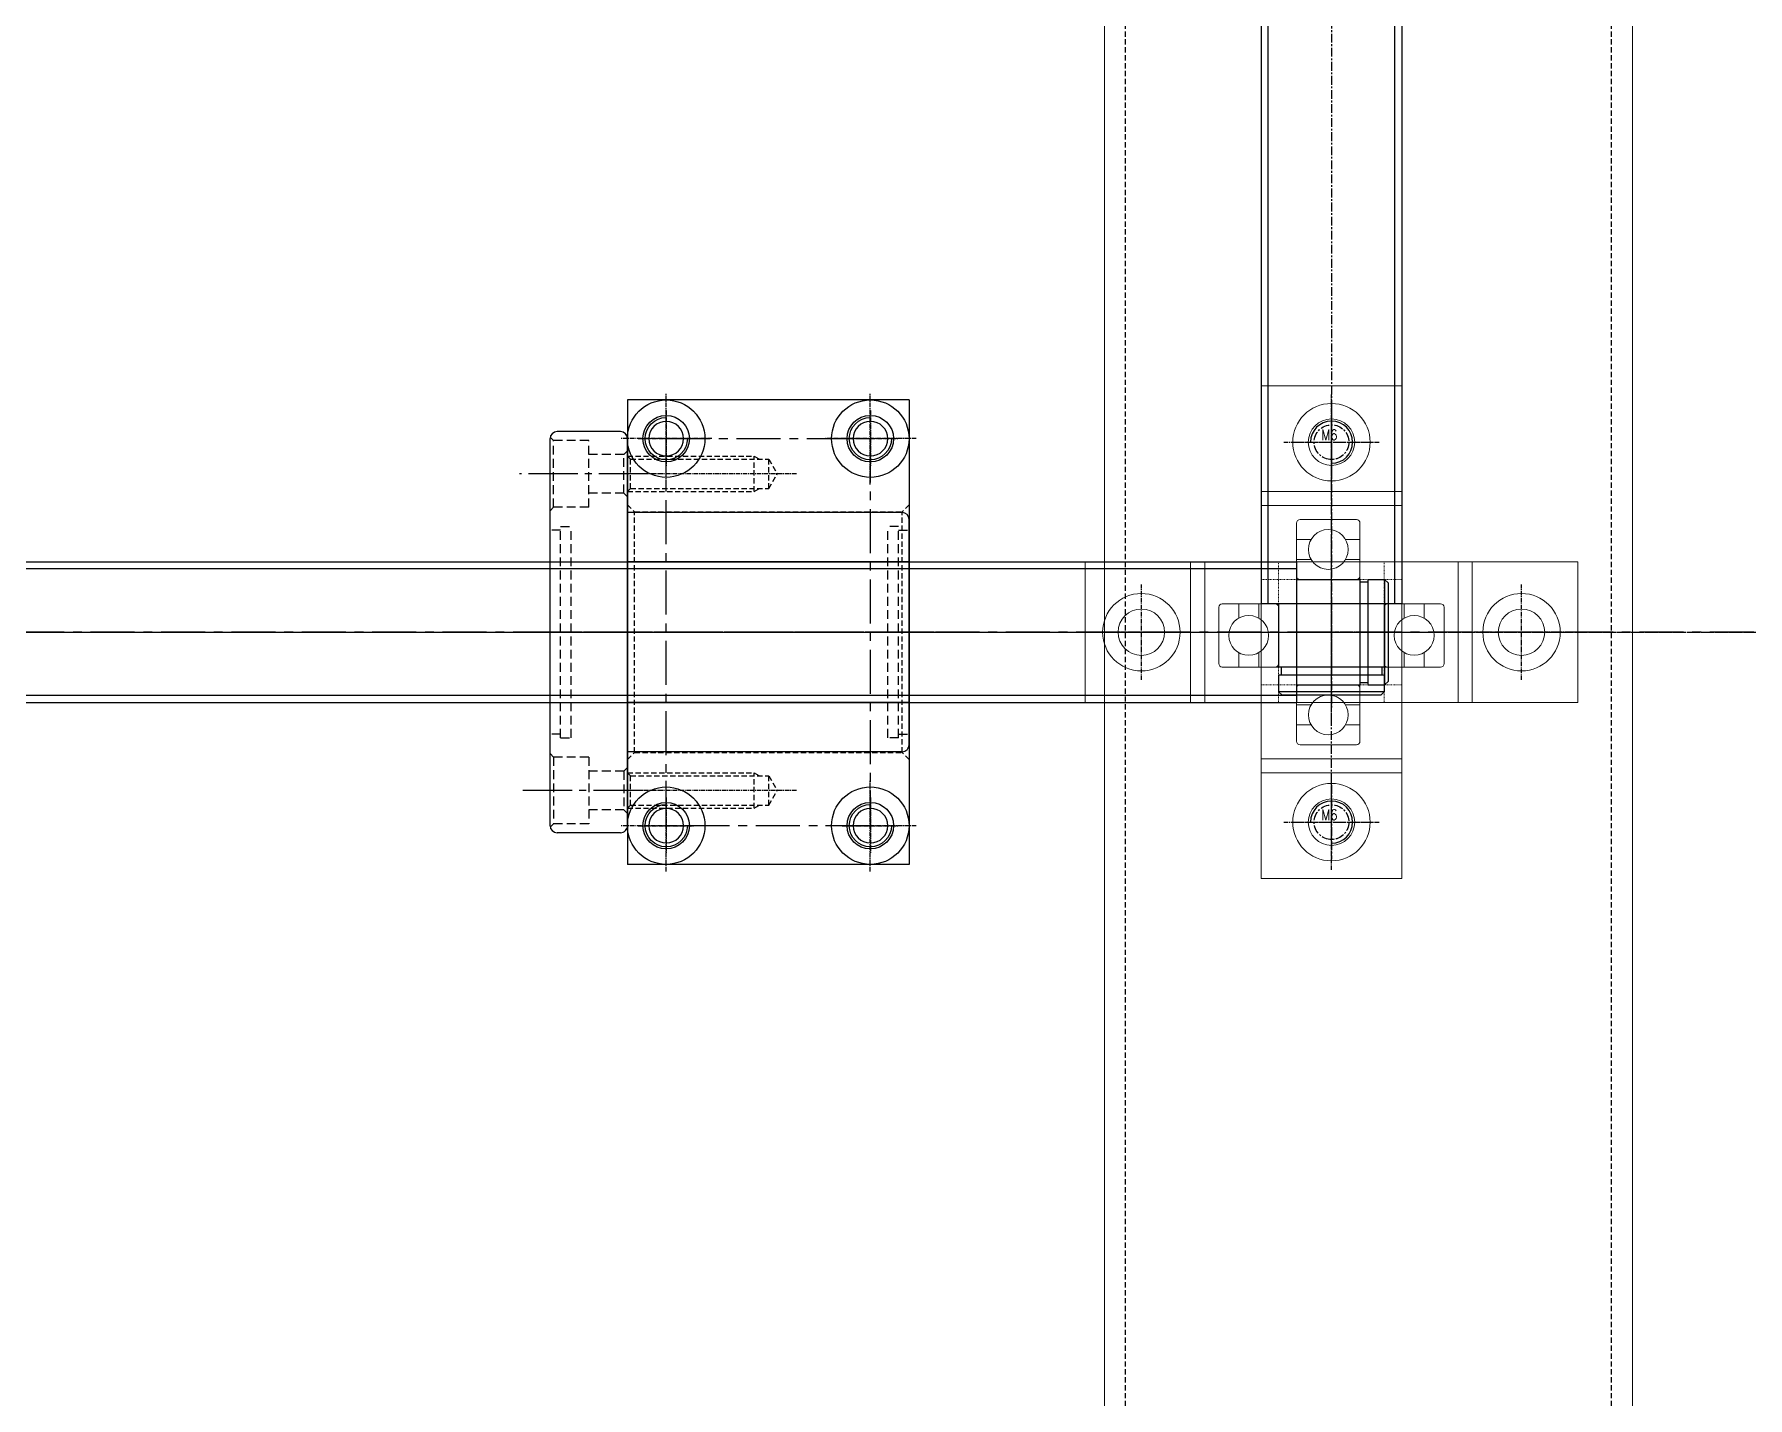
# Model space of a CAD drawing. Header units: millimetres. Extents: x -32759 to 129432, y 390 to 54305.
# Drawn here: x 28616 to 28859.4, y 25218.1 to 25411.9 of the extents above; entities that cross this region are included whole.
import ezdxf

# ---------------------------------------------------------------- set-up
doc = ezdxf.new("R2010")
doc.units = ezdxf.units.MM
for name, pattern in [('CENTER', [2, 1.25, -0.25, 0.25, -0.25]), ('CENTER1', [10, 7, -1, 1, -1]), ('CENTER2', [28.575, 19.05, -3.175, 3.175, -3.175]), ('DASHED2', [0.375, 0.25, -0.125]), ('HIDDEN', [0.375, 0.25, -0.125])]:
    doc.linetypes.add(name, pattern=pattern)
for name, color, linetype in [('01-CENTER', 1, 'CENTER'), ('01d', 211, 'Continuous'), ('04', 111, 'Continuous'), ('102', 7, 'Continuous'), ('44', 4, 'CENTER'), ('6', 6, 'Continuous'), ('CENTER', 1, 'CENTER'), ('CL', 1, 'CENTER'), ('HIDE', 1, 'DASHED2'), ('HL', 2, 'HIDDEN'), ('중심선', 1, 'CENTER2')]:
    doc.layers.add(name, color=color, linetype=linetype)
for name, color, linetype, lineweight in [('03 중심선', 1, 'CENTER', 25), ('1111111', 1, 'Continuous', 25), ('_BODY', 7, 'Continuous', 13)]:
    doc.layers.add(name, color=color, linetype=linetype, lineweight=lineweight)
doc.styles.add('ROMANS', font='romans')
doc.styles.get("Standard").update_dxf_attribs({"font": 'arial.ttf'})

# ---------------------------------------------------------------- blocks, each defined once
blk = doc.blocks.new('rtuyawda')
at = {"ltscale": 0.5}
for p, q in [((202390.39, 31638.9), (204600.39, 31638.9)), ((204600.39, 31563.9), (202390.39, 31563.9))]:
    blk.add_line(p, q, dxfattribs=at)
at = {"layer": 'HL', "ltscale": 3}
for p, q in [((202390.39, 31635.9), (204600.39, 31635.9)), ((202390.39, 31566.9), (204600.39, 31566.9))]:
    blk.add_line(p, q, dxfattribs=at)
blk = doc.blocks.new('78544')
at = {"color": 0}
blk.add_blockref('rtuyawda', (-12396.08, -8094.85), dxfattribs=at)
blk = doc.blocks.new('546YQQR3')
at = {"layer": 'CL', "ltscale": 0.5}
blk.add_line((207673.28, 17601.14), (207673.28, 16756.14), dxfattribs=at)
blk = doc.blocks.new('UYEWS')
blk.add_blockref('546YQQR3', (0, 293.69))
blk = doc.blocks.new('574534')
blk.add_blockref('UYEWS', (-13724.46, 3117.63))
blk = doc.blocks.new('asfsadfsfas')
at = {"ltscale": 0.5}
for radius in [5.5, 3.3]:
    blk.add_circle((150451.8, 21650.26), radius, dxfattribs=at)
at = {"layer": 'CL', "ltscale": 0.5}
for p, q in [((150451.8, 21656.76), (150451.8, 21643.76)), ((150445.3, 21650.26), (150458.3, 21650.26))]:
    blk.add_line(p, q, dxfattribs=at)
blk = doc.blocks.new('asdfassas')
at = {"layer": 'CL', "ltscale": 5}
blk.add_line((129946.24, 40025.74), (130726.24, 40025.74), dxfattribs=at)
blk.add_lwpolyline([(130441.74, 40053.24), (130470.74, 40053.24), (130470.74, 39998.24), (130441.74, 39998.24)], close=True, dxfattribs=at)
for p in [(-20010.06, 18402.98), (-19981.06, 18402.98), (-20010.06, 18347.98), (-19981.06, 18347.98)]:
    blk.add_blockref('asfsadfsfas', p)
blk = doc.blocks.new('cvbnnbv')
at = {"color": 7, "linetype": 'Continuous'}
for p, q in [((125520.29, 41911.59), (125520.29, 41891.59)), ((125520.29, 41911.59), (125590.29, 41911.59)), ((125535.29, 41911.59), (125535.29, 41891.59)), ((125537.29, 41891.59), (125537.29, 41911.59)), ((125573.29, 41891.59), (125573.29, 41911.59)), ((125575.29, 41911.59), (125575.29, 41891.59)), ((125590.29, 41911.59), (125590.29, 41891.59)), ((125520.29, 41891.59), (125590.29, 41891.59))]:
    blk.add_line(p, q, dxfattribs=at)
at = {"color": 2, "linetype": 'DASHED2', "ltscale": 0.1}
for p, q in [((125547.79, 41891.59), (125547.79, 41911.59)), ((125562.79, 41891.59), (125562.79, 41911.59))]:
    blk.add_line(p, q, dxfattribs=at)
at = {"color": 7, "linetype": 'Continuous'}
for centre, radius in [((125528.29, 41901.59), 5.5), ((125582.29, 41901.59), 5.5), ((125528.29, 41901.59), 3.3), ((125582.29, 41901.59), 3.3)]:
    blk.add_circle(centre, radius, dxfattribs=at)
at = {"layer": 'CL', "ltscale": 0.5}
for p, q in [((125555.29, 41914.6), (125555.29, 41888.7)), ((125528.29, 41908.36), (125528.29, 41894.82)), ((125582.29, 41908.36), (125582.29, 41894.82)), ((125521.52, 41901.59), (125535.06, 41901.59)), ((125575.52, 41901.59), (125589.06, 41901.59))]:
    blk.add_line(p, q, dxfattribs=at)
blk = doc.blocks.new('asfdsafsdfsaf')
at = {"color": 6, "ltscale": 0.5}
for p, q in [((125662.49, 42101.24), (125662.49, 42070.24)), ((125670.99, 42101.74), (125662.99, 42101.74)), ((125671.49, 42070.24), (125671.49, 42101.24)), ((125664.54, 42098.91), (125662.49, 42098.91)), ((125671.49, 42098.91), (125669.45, 42098.91)), ((125664.54, 42096.07), (125662.49, 42096.07)), ((125671.49, 42096.07), (125669.45, 42096.07)), ((125662.99, 42093.24), (125670.99, 42093.24)), ((125670.99, 42078.24), (125662.99, 42078.24)), ((125664.54, 42075.41), (125662.49, 42075.41)), ((125671.49, 42075.41), (125669.45, 42075.41)), ((125664.54, 42072.57), (125662.49, 42072.57)), ((125671.49, 42072.57), (125669.45, 42072.57)), ((125662.99, 42069.74), (125670.99, 42069.74))]:
    blk.add_line(p, q, dxfattribs=at)
for centre in [(125666.99, 42097.49), (125666.99, 42073.99)]:
    blk.add_circle(centre, 2.83, dxfattribs=at)
for centre, start, end in [((125662.99, 42101.24), 90, 180), ((125670.99, 42101.24), 0, 90), ((125662.99, 42093.74), 180, 270), ((125670.99, 42093.74), 270, 0), ((125662.99, 42077.74), 90, 180), ((125670.99, 42077.74), 0, 90), ((125662.99, 42070.24), 180, 270), ((125670.99, 42070.24), 270, 0)]:
    blk.add_arc(centre, 0.5, start, end, dxfattribs=at)
at = {"layer": 'CL', "color": 6, "ltscale": 0.5}
blk.add_line((125661.49, 42085.74), (125672.49, 42085.74), dxfattribs=at)
blk = doc.blocks.new('sdfgsdfgdsd')
blk.add_blockref('cvbnnbv', (18.48, -6899.73))
at = {"color": 6, "rotation": 90}
blk.add_blockref('asfdsafsdfsaf', (167659.51, -90664.68), dxfattribs=at)
blk = doc.blocks.new('zxcvzvczzx')
for p, q in [((140925.93, 35537.33), (140925.93, 35557.33)), ((141169.93, 35557.33), (141169.93, 35537.33)), ((140913.43, 35554.83), (140912.93, 35554.33)), ((140912.93, 35540.33), (140912.93, 35554.33)), ((140915.78, 35554.83), (140913.43, 35554.83)), ((140913.43, 35539.83), (140913.43, 35554.83)), ((140915.78, 35539.83), (140915.78, 35554.83)), ((140916.93, 35554.48), (140915.78, 35554.48)), ((140916.93, 35539.83), (140916.93, 35554.83)), ((140925.93, 35554.83), (140916.93, 35554.83)), ((141210.43, 35554.83), (141169.93, 35554.83)), ((141198.93, 35554.83), (141198.93, 35539.83)), ((141210.93, 35554.33), (141210.43, 35554.83)), ((141210.93, 35554.33), (141210.93, 35540.33)), ((141287.93, 35553.83), (141210.93, 35553.83)), ((141154.43, 35553.33), (141154.43, 35541.33)), ((141154.43, 35553.33), (141163.43, 35553.33)), ((141163.43, 35553.33), (141163.43, 35541.33)), ((141287.93, 35553.33), (141287.93, 35552.33)), ((141312.43, 35552.33), (141287.93, 35552.33)), ((141312.93, 35551.83), (141312.43, 35552.33)), ((141312.43, 35542.33), (141312.43, 35552.33)), ((141312.93, 35551.83), (141312.43, 35552.33)), ((141312.93, 35551.83), (141312.93, 35542.83)), ((141154.43, 35541.33), (141163.43, 35541.33)), ((141312.43, 35542.33), (141287.93, 35542.33)), ((141312.43, 35542.33), (141312.93, 35542.83)), ((140912.93, 35540.33), (140913.43, 35539.83)), ((140915.78, 35539.83), (140913.43, 35539.83)), ((140916.93, 35540.18), (140915.78, 35540.18)), ((140925.93, 35539.83), (140916.93, 35539.83)), ((141210.43, 35539.83), (141169.93, 35539.83)), ((141210.93, 35540.33), (141210.43, 35539.83)), ((141287.93, 35540.83), (141210.93, 35540.83))]:
    blk.add_line(p, q)
at = {"ltscale": 0.5}
for p, q in [((141169.93, 35557.33), (140925.93, 35557.33)), ((141287.93, 35553.83), (141287.93, 35540.83)), ((141169.93, 35537.33), (140925.93, 35537.33))]:
    blk.add_line(p, q, dxfattribs=at)
at = {"color": 1, "ltscale": 0.5}
for p, q in [((140925.93, 35556.33), (141169.93, 35556.33)), ((140925.93, 35538.33), (141169.93, 35538.33))]:
    blk.add_line(p, q, dxfattribs=at)
at = {"layer": 'CENTER', "color": 1, "linetype": 'CENTER'}
blk.add_line((141314.93, 35547.33), (140910.93, 35547.33), dxfattribs=at)
at = {"layer": 'HIDE'}
for p, q in [((141198.93, 35554.33), (141198.06, 35554.83)), ((141210.93, 35554.33), (141198.93, 35554.33)), ((141154.43, 35553.33), (141163.43, 35541.33)), ((141163.43, 35553.33), (141154.43, 35541.33)), ((141198.93, 35540.33), (141198.06, 35539.83)), ((141210.93, 35540.33), (141198.93, 35540.33))]:
    blk.add_line(p, q, dxfattribs=at)
at = {"layer": 'HIDE', "color": 3}
blk.add_line((141210.43, 35554.83), (141210.43, 35539.83), dxfattribs=at)
at = {"layer": 'HL', "ltscale": 3}
for q in [(141292.93, 35552.33), (141312.93, 35549.83)]:
    blk.add_line((141292.93, 35549.83), q, dxfattribs=at)
at = {"layer": '중심선', "lineweight": -3}
blk.add_line((141294.93, 35547.99), (141294.93, 35554.13), dxfattribs=at)
blk = doc.blocks.new('asdfsafdasfsa')
for p, q in [((140920.58, 35604.18), (140920.58, 35624.18)), ((140908.08, 35621.68), (140907.58, 35621.18)), ((140910.43, 35621.68), (140908.08, 35621.68)), ((140908.08, 35606.68), (140908.08, 35621.68)), ((140910.43, 35606.68), (140910.43, 35621.68)), ((140911.58, 35606.68), (140911.58, 35621.68)), ((140920.58, 35621.68), (140911.58, 35621.68)), ((140907.58, 35607.18), (140907.58, 35621.18)), ((140911.58, 35621.33), (140910.43, 35621.33)), ((140907.58, 35607.18), (140908.08, 35606.68)), ((140911.58, 35607.03), (140910.43, 35607.03)), ((140910.43, 35606.68), (140908.08, 35606.68)), ((140920.58, 35606.68), (140911.58, 35606.68))]:
    blk.add_line(p, q)
at = {"ltscale": 0.5}
for p, q in [((141134.58, 35624.18), (140920.58, 35624.18)), ((141134.58, 35604.18), (140920.58, 35604.18))]:
    blk.add_line(p, q, dxfattribs=at)
at = {"color": 1, "ltscale": 0.5}
for p, q in [((140920.58, 35623.18), (141134.58, 35623.18)), ((140920.58, 35605.18), (141134.58, 35605.18))]:
    blk.add_line(p, q, dxfattribs=at)
at = {"layer": 'CENTER', "color": 1, "linetype": 'CENTER'}
blk.add_line((141239.58, 35614.18), (140905.58, 35614.18), dxfattribs=at)
blk = doc.blocks.new('ORDERNO')
at = {"color": 3}
blk.add_attdef('ORDER', (0, 0), '', height=5, dxfattribs=at)
blk = doc.blocks.new('lyk-2481')
blk.add_circle((1114232.02, 10051.26), 2.46)
at = {"layer": '03 중심선'}
for p, q in [((1114232.02, 10056.54), (1114232.02, 10045.98)), ((1114226.74, 10051.26), (1114237.3, 10051.26))]:
    blk.add_line(p, q, dxfattribs=at)
at = {"layer": '1111111'}
blk.add_arc((1114232.02, 10051.26), 3, 270, 180, dxfattribs=at)
at = {"color": 2}
ref = blk.add_blockref('ORDERNO', (1114230.6, 10051.56), dxfattribs=dict(at, xscale=0.5, yscale=0.5, zscale=0.5))
ref.add_attrib('ORDER', 'M6', (1114230.6, 10051.56), dxfattribs={"color": 0, "height": 1.5, "style": 'ROMANS', "width": 0.8})
blk = doc.blocks.new('asfsafdafasffafassaf')
at = {"layer": 'CENTER'}
for p, q in [((128039.32, 40010.1), (128039.32, 39951.5)), ((128340.77, 39980.8), (127737.86, 39980.8))]:
    blk.add_line(p, q, dxfattribs=at)
at = {"rotation": 180}
for p in [(1242271.34, 50059.06), (1242271.34, 50005.06)]:
    blk.add_blockref('lyk-2481', p, dxfattribs=at)
blk = doc.blocks.new('7tuw')
at = {"ltscale": 0.5}
blk.add_circle((288713.78, 33702.08), 2.46, dxfattribs=at)
at = {"color": 1, "ltscale": 0.5}
blk.add_arc((288713.78, 33702.08), 3, 270, 180, dxfattribs=at)
at = {"layer": 'CL', "ltscale": 0.5}
for p, q in [((288713.78, 33706.08), (288713.78, 33698.08)), ((288709.78, 33702.08), (288717.78, 33702.08))]:
    blk.add_line(p, q, dxfattribs=at)
blk = doc.blocks.new('ttyry')
at = {"layer": 'CL', "ltscale": 0.5}
blk.add_line((288367.22, 33811.22), (288341.22, 33811.22), dxfattribs=at)
at = {"layer": 'HL', "ltscale": 3}
for p, q in [((288343.22, 33813.72), (288343.65, 33813.29)), ((288343.22, 33813.72), (288361.22, 33813.72)), ((288343.65, 33813.29), (288343.65, 33809.15)), ((288343.65, 33813.29), (288363.29, 33813.29)), ((288361.22, 33813.72), (288361.22, 33808.72)), ((288361.22, 33813.72), (288361.97, 33813.29)), ((288363.29, 33813.29), (288363.29, 33809.15)), ((288363.29, 33813.29), (288364.48, 33811.22)), ((288363.29, 33809.15), (288364.48, 33811.22)), ((288343.22, 33808.72), (288343.65, 33809.15)), ((288343.22, 33808.72), (288361.22, 33808.72)), ((288343.65, 33809.15), (288363.29, 33809.15)), ((288361.22, 33808.72), (288361.97, 33809.15))]:
    blk.add_line(p, q, dxfattribs=at)
blk = doc.blocks.new('567ue4t')
at = {"layer": '01-CENTER'}
blk.add_line((306434.99, 36601.21), (306478.99, 36601.21), dxfattribs=at)
at = {"layer": 'HL', "ltscale": 3}
for p, q in [((306436.99, 36619.31), (306437.99, 36618.31)), ((306437.99, 36618.31), (306475.99, 36618.31)), ((306437.99, 36618.31), (306437.99, 36584.11)), ((306476.99, 36619.31), (306475.99, 36618.31)), ((306475.99, 36618.31), (306475.99, 36584.11)), ((306436.99, 36583.11), (306437.99, 36584.11)), ((306437.99, 36584.11), (306475.99, 36584.11)), ((306476.99, 36583.11), (306475.99, 36584.11))]:
    blk.add_line(p, q, dxfattribs=at)
blk = doc.blocks.new('ASDFASDFDSFA')
at = {"ltscale": 0.5}
for p, q in [((125528.06, 35658.54), (125528.06, 35618.54)), ((125528.06, 35658.54), (125594.06, 35658.54)), ((125551.06, 35658.54), (125551.06, 35618.54)), ((125571.06, 35658.54), (125571.06, 35618.54)), ((125594.06, 35658.54), (125594.06, 35618.54)), ((125528.06, 35618.54), (125594.06, 35618.54))]:
    blk.add_line(p, q, dxfattribs=at)
at = {"extrusion": (0, 0, -1), "zscale": -1}
for name, p, rotation in [('567ue4t', (-88959.85, -270818.45), 90), ('7tuw', (163180.22, 69355.12), 180), ('7tuw', (163125.22, 69355.12), 180), ('ttyry', (-91727.34, -252724.68), 90), ('ttyry', (-91772.34, -252724.68), 90), ('7tuw', (163180.22, 69326.12), 180), ('7tuw', (163125.22, 69326.12), 180)]:
    blk.add_blockref(name, p, dxfattribs=dict(at, rotation=rotation))
blk = doc.blocks.new('bm-76tyregf4')
at = {"ltscale": 5}
for p, q in [((58549.66, 28427.36), (58540.66, 28427.36)), ((58539.66, 28371.36), (58539.66, 28426.36)), ((58550.66, 28371.36), (58550.66, 28426.36)), ((58589.66, 28415.86), (58550.66, 28415.86)), ((58590.66, 28382.86), (58590.66, 28414.86)), ((58589.66, 28381.86), (58550.66, 28381.86)), ((58549.66, 28370.36), (58540.66, 28370.36))]:
    blk.add_line(p, q, dxfattribs=at)
for centre, start, end in [((58540.66, 28426.36), 90, 180), ((58549.66, 28426.36), 0, 90), ((58589.66, 28414.86), 0, 90), ((58589.66, 28382.86), 270, 0), ((58540.66, 28371.36), 180, 270), ((58549.66, 28371.36), 270, 0)]:
    blk.add_arc(centre, 1, start, end, dxfattribs=at)
at = {"layer": 'CENTER', "linetype": 'CENTER1'}
for p, q in [((58553.61, 28421.36), (58535.3, 28421.36)), ((58594.22, 28398.86), (58537.81, 28398.86)), ((58552.81, 28376.36), (58535.59, 28376.36))]:
    blk.add_line(p, q, dxfattribs=at)
at = {"layer": 'HIDE', "ltscale": 5}
for p, q in [((58540.16, 28426.11), (58539.69, 28426.59)), ((58540.16, 28416.61), (58540.16, 28426.11)), ((58545.16, 28426.11), (58540.16, 28426.11)), ((58545.16, 28416.61), (58545.16, 28426.11)), ((58550.16, 28424.11), (58545.16, 28424.11)), ((58550.16, 28424.11), (58550.66, 28424.61)), ((58550.16, 28418.61), (58550.16, 28424.11)), ((58550.16, 28418.61), (58545.16, 28418.61)), ((58550.66, 28418.11), (58550.16, 28418.61)), ((58539.66, 28416.11), (58540.16, 28416.61)), ((58545.16, 28416.61), (58540.16, 28416.61)), ((58541.16, 28413.36), (58539.66, 28413.36)), ((58541.16, 28383.86), (58541.16, 28413.86)), ((58541.16, 28413.86), (58542.66, 28413.86)), ((58542.66, 28383.86), (58542.66, 28413.86)), ((58587.66, 28383.86), (58587.66, 28413.86)), ((58589.16, 28413.86), (58587.66, 28413.86)), ((58589.16, 28383.86), (58589.16, 28413.86)), ((58589.16, 28413.36), (58590.66, 28413.36)), ((58541.16, 28384.36), (58539.66, 28384.36)), ((58541.16, 28383.86), (58542.66, 28383.86)), ((58589.16, 28383.86), (58587.66, 28383.86)), ((58589.16, 28384.36), (58590.66, 28384.36)), ((58539.66, 28381.61), (58540.16, 28381.11)), ((58545.16, 28381.11), (58540.16, 28381.11)), ((58540.16, 28381.11), (58540.16, 28371.61)), ((58545.16, 28381.11), (58545.16, 28371.61)), ((58550.16, 28379.11), (58545.16, 28379.11)), ((58550.66, 28379.61), (58550.16, 28379.11)), ((58550.16, 28379.11), (58550.16, 28373.61)), ((58540.16, 28371.61), (58539.69, 28371.14)), ((58545.16, 28371.61), (58540.16, 28371.61)), ((58550.16, 28373.61), (58545.16, 28373.61)), ((58550.16, 28373.61), (58550.66, 28373.11))]:
    blk.add_line(p, q, dxfattribs=at)
blk = doc.blocks.new('asfasdffafdas')
at = {"layer": '04', "rotation": 90}
blk.add_blockref('bm-76tyregf4', (166131.09, -22515.49), dxfattribs=at)
at = {"layer": '6', "color": 6}
blk.add_blockref('ASDFASDFDSFA', (12171.17, 416.63), dxfattribs=at)
blk = doc.blocks.new('XCVBXCVBXCVBCXCBCXB')
for name, p, rotation in [('sdfgsdfgdsd', (101515.81, 161906.77), 270), ('asfasdffafdas', (172652.83, -101399.23), 90)]:
    blk.add_blockref(name, p, dxfattribs=dict(rotation=rotation))
blk.add_blockref('sdfgsdfgdsd', (10943.9, 1331.15))
at = {"layer": '01d'}
blk.add_blockref('asdfassas', (6141.43, -3692.74), dxfattribs=at)
at = {"layer": '04', "rotation": 270}
blk.add_blockref('asdfsafdasfsa', (100903.49, 177249.54), dxfattribs=at)
at = {"layer": '102'}
blk.add_blockref('zxcvzvczzx', (-4403.3, 785.67), dxfattribs=at)
at = {"layer": '44'}
blk.add_blockref('asfsafdafasffafassaf', (8478.34, -3647.8), dxfattribs=at)
blk = doc.blocks.new('7RYT')
blk.add_blockref('XCVBXCVBXCVBCXCBCXB', (170827.6, -771.94))
blk = doc.blocks.new('y8e5ey')
for name, p, rotation in [('78544', (120364.948, -179805.35), 90), ('574534', (117525.357, -181894.861), 90), ('7RYT', (404198.408, 47615.019), 180.0000000000476)]:
    blk.add_blockref(name, p, dxfattribs=dict(rotation=rotation))
blk = doc.blocks.new('1')
at = {"color": 6}
blk.add_blockref('y8e5ey', (-86090.027, -6800.077), dxfattribs=at)
blk = doc.blocks.new('sdfgsdfgcxvxbxcv')
blk.add_blockref('1', (266381.038, 132792.991))

msp = doc.modelspace()

# ---------------------------------------------------------------- block references
at = {"layer": '_BODY'}
msp.add_blockref('sdfgsdfgcxvxbxcv', (-248343.91, -112719.97), dxfattribs=at)

doc.saveas('drawing.dxf')
